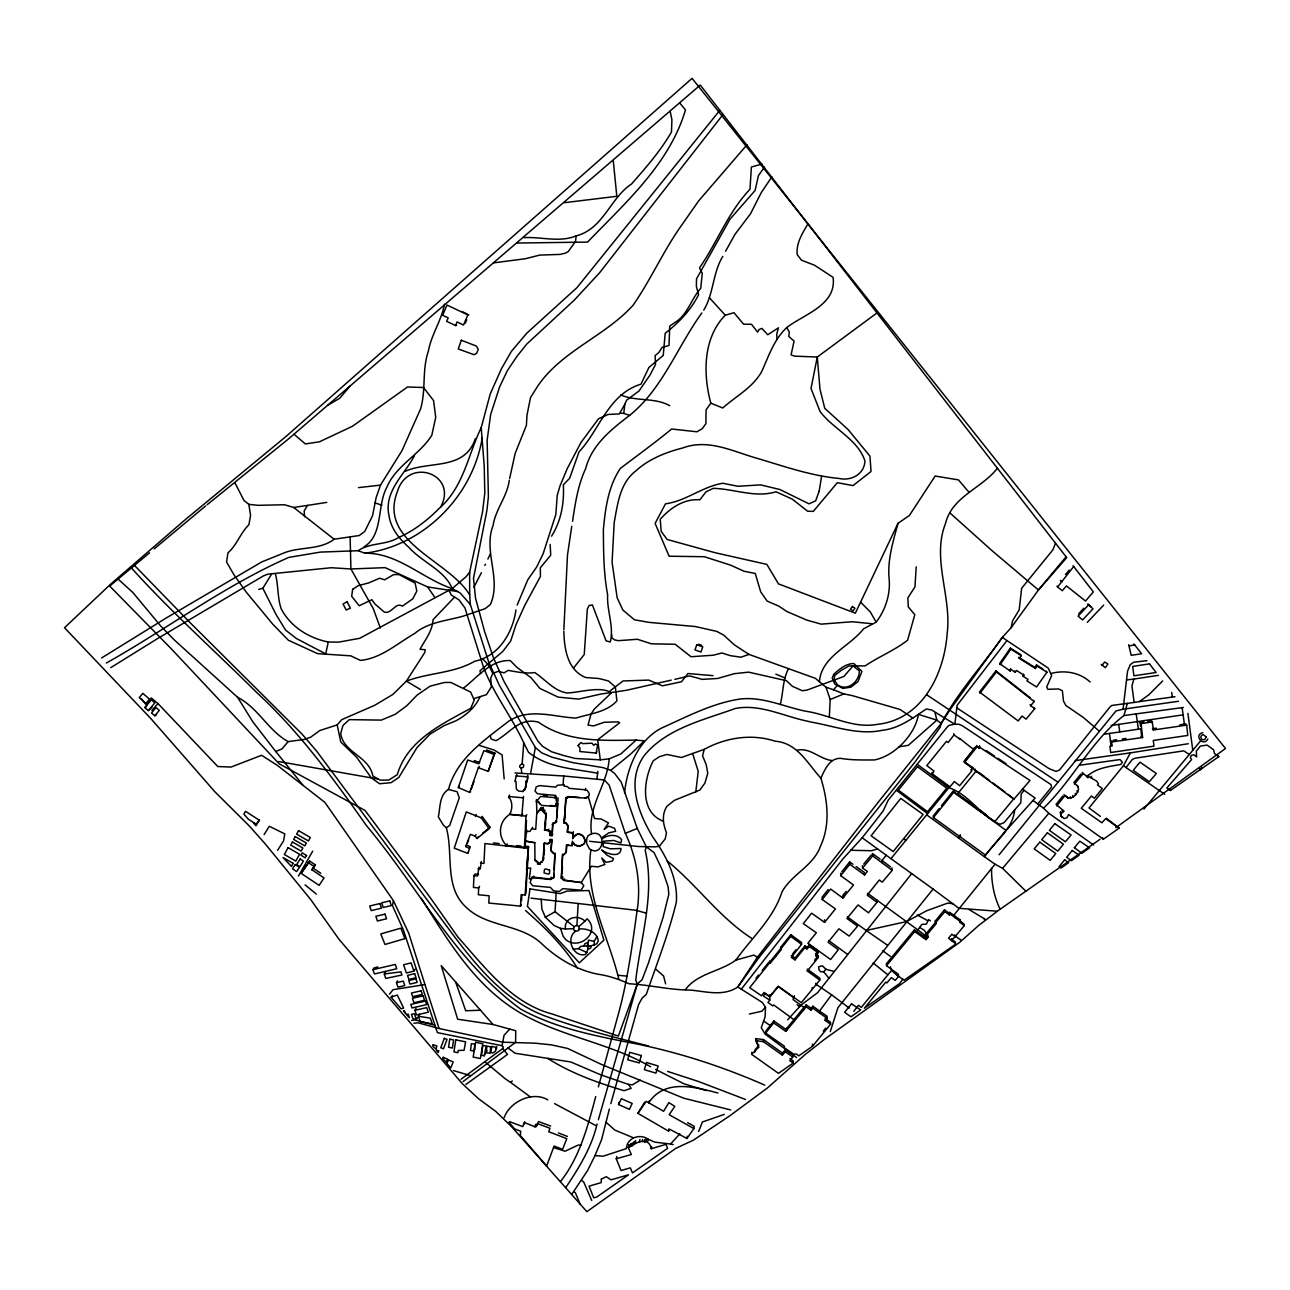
<?xml version="1.0" encoding="UTF-8"?>
<svg xmlns="http://www.w3.org/2000/svg" width="1290" height="1290" viewBox="0 0 1290 1290"><rect width="100%" height="100%" fill="white"/><g stroke="black" fill="none" stroke-linecap="round" stroke-linejoin="round"><path stroke-width="1.5" d="M149.592 552.797L109.682 586.063L171.119 648.644L279.204 763.841L365.054 810.459L430.312 897.711L458.047 937.233C484.992 967.387 511.163 1003.088 552.201 1014.021L618.378 1036.08L637.325 983.964L642.049 979.771L648.386 963.195L663.141 917.174L668.817 894.293L668.139 886.811L662.512 870.395L654.062 852.593L646.371 846.917L637.26 828.438L621.264 782.256L614.846 773.694L610.686 770.388L603.301 767.663L572.873 762.648L551.975 757.198L541.655 752.844L535.366 747.474L499.359 685.296L488.588 661.689L470.318 604.446L469.673 594.884L469.641 572.228L482.525 511.953L484.798 493.167L484.234 466.206L481.218 427.619L490.232 393.934L501.246 369.15L511.34 351.428L526.707 333.272L576.952 287.654L719.885 110.247M773.839 1020.954L773.71 1022.938L785.836 1031.403L785.933 1029.404L773.839 1020.954L765.792 1031.097L765.647 1033.096L784.223 1046.077L784.659 1048.028L793.737 1054.156L796.317 1054.011L798.8 1055.833L812.426 1046.303L830.567 1024.26L825.213 1020.455L827.083 1018.245L819.843 1013.231L819.86 1011.263L812.877 1006.184L810.991 1008.28L810.959 1010.231L806.185 1006.797L806.218 1004.862L810.991 1008.28M819.811 980.094L819.811 978.223L807.346 969.161L807.314 971.015L819.811 980.094L801.284 1002.669L778.225 986.189L769.824 996.525L764.131 992.462L761.455 995.751L749.684 987.688L769.453 963.082L769.582 961.26L769.453 963.082M807.314 971.015L818.166 957.632L818.183 955.809L815.603 953.971L818.07 950.94L809.088 944.506L806.943 948.908L805.024 947.537L805.057 945.747L806.976 947.102M818.166 957.632L815.586 955.777L818.053 952.762L818.07 950.94M815.731 985.076L815.748 983.19M812.426 1046.303L812.458 1044.255M810.959 1010.231L812.861 1008.135L812.877 1006.184M579.468 928.994C587.208 928.058 597.431 932.331 598.254 940.974L596.802 943.812L591.384 945.78L590.643 948.102L587.934 949.392L585.596 954.439C573.55 957.906 565.181 938.459 575.453 931.348L578.791 930.477L579 926.559C576.501 923.769 571.809 927.123 574.163 930.3L575.421 931.332M812.2 989.446L812.232 987.543M818.053 952.762L809.41 946.554L809.088 944.506M576.888 925.575L578.178 903.5L530.98 898.146M573.389 831.679L572.583 838.694L575.566 834.727L577.92 833.92C582.225 833.727 585.692 837.79 584.757 841.999M785.836 1031.403L803.88 1009.651L803.912 1007.7L806.218 1004.862M550.507 830.905L550.201 835.501L551.991 835.726L553.007 822.939M805.024 947.537L794.962 959.873L791.27 957.374L801.558 944.377L801.622 942.587L790.802 934.621L780.74 947.279L781.385 949.456L770.033 963.453M509.486 795.091L508.599 797.768L509.615 797.978C512.646 802.815 512.436 809.33 509.744 814.28L521.853 815.522L523.53 796.381M596.19 753.07L597.56 745.314L595.561 743.927L593.755 745.314L592.013 743.201L583.015 743.621L580.79 742.605L578.146 745.733L580.016 747.99L579.839 751.538L596.19 753.07L596.802 751.78M563.859 629.697L567.487 555.006L571.76 526.239M572.309 845.498L572.405 842.789M751.812 1052.269L751.635 1054.317L778.483 1073.361L793.237 1063.041L789.851 1060.686L792.737 1057.042L792.818 1054.962L785.384 1049.721L782.45 1053.011L782.337 1055.091L763.341 1041.627L755.859 1040.643L756.037 1038.611L763.487 1039.595L782.45 1053.011M793.237 1063.041L793.318 1060.961L789.932 1058.606M785.933 1029.404L803.928 1007.442L793.06 999.589L794.382 995.767M793.705 1021.809L793.769 1019.826M563.794 631.278L563.875 631.923C564.359 649.176 567.487 670.123 585.692 677.524L598.77 678.508L608.428 680.926L615.362 686.99L616.894 700.857C606.719 712.225 589.901 713.725 575.969 718.078C553.894 717.014 529.529 707.565 508.857 721.11C485.024 739.734 456.692 758.407 448.485 789.432C439.245 794.962 440.325 807.492 438.342 816.86L443.373 825.165L446.324 827.841C453.661 854.174 443.792 886.488 465.9 907.047C486.717 927.413 519.193 923.527 540.784 942.845C556.812 958.244 576.082 969.822 598.044 974.24C609.17 975.74 619.2 979.497 629.181 983.786C649.789 984.851 669.994 990.107 690.763 990.075C706.452 991.688 723.593 996.573 737.816 986.979L762.342 1002.475L765.502 1007.264L765.115 1016.859L761.245 1027.711L765.212 1034.193L796.639 1057.574M794.962 959.873L795.043 958.051L805.057 945.747M555.055 853.109L554.281 869.654M624.586 792.769C626.972 767.905 638.308 739.928 661.657 728.028C687.119 716.595 712.628 703.034 740.573 698.97C762.938 696.584 783.885 706.662 805.331 711.161C829.551 714.547 852.126 728.931 877.248 724.367C922.286 719.675 944.457 673.719 947.199 633.051C951.762 596.641 931.606 558.893 945.441 523.659C952.101 496.295 981.722 488.555 997.476 468.125M782.337 1055.091L785.304 1051.769L785.384 1049.721M780.627 949.069L790.722 936.395L790.802 934.621M786.948 1029.968L787.045 1027.969M916.206 566.826L914.965 586.869L907.87 597.867L908.305 606.945L914.82 614.685L907.58 640.227C894.051 650.724 879.103 656.449 865.139 665.898L849.046 665.898L841.483 670.236L834.678 675.492L834.13 679.653L837.387 684.684C847.159 692.101 859.527 681.652 859.35 670.913L852.996 665.898L843.886 676.46L807.056 690.086L802.364 690.763L792.415 686.312L786.481 680.717L748.571 672.138L734.284 673.686L717.498 678.492L702.212 679.362L689.666 675.912L674.831 679.346M478.558 874.41L474.913 874.056L473.994 875.652L473.43 887.439L478.687 887.939L479.59 886.327M478.913 867.186L477.655 875.991L473.994 875.652M481.396 861.543L480.219 868.96L477.993 868.75M525.981 816.119L524.45 847.272L506.26 845.385C497.618 835.92 498.601 821.617 509.647 814.442L525.981 816.119L526.772 814.667M525.901 832.147L526.481 820.505M478.687 887.939L478.348 894.76L489.152 895.792L488.781 903.048L520.515 906.128L521.16 894.583L525.127 894.97L525.917 893.325L528.545 846.514L525.062 846.272L525.659 841.209L534.979 842.563M877.039 312.906L817.279 357.024L811.007 388.451L820.021 411.429C833.066 428.99 857.963 439.277 864.945 460.965C864.365 474.285 851.223 481.17 839.064 478.461C811.604 475.881 785.336 466.754 759.052 458.885C734.349 452.177 708.774 438.181 682.862 447.936C665.769 452.274 648.741 459.03 635.599 471.092L635.244 471.382C619.732 483.734 617.668 504.148 614.234 522.24L612.073 562.166L617.136 597.738L622.893 610.089L634.454 619.797L648.951 622.361L695.407 626.553L716.821 631.407L723.593 635.035L734.397 644.887L749.006 654.417L815.361 678.33L825.971 687.199L830.196 699.535L829.325 716.676M525.127 894.97L528.4 846.756L524.837 846.45M526.53 869.976L528.4 846.756M554.087 873.507L553.894 877.345L550.507 879.006L533.367 877.2L530.706 879.587L529.368 878.651L530.722 868.073L527.384 868.251M532.157 876.861L530.125 882.473L532.641 885.746L550.395 887.407L553.604 890.842L559.296 891.503L562.779 888.633L581.048 890.181L583.822 885.746L581.29 882.586L563.891 880.473L561.279 878.168L562.521 854.593L563.859 854.819L566.165 852.384L566.536 845.289L572.196 845.74L572.325 841.225L574.711 844.902L577.13 846.063L579.355 846.369L583.725 844.176C586.821 839.903 582.903 833.808 577.791 834.243L573.873 836.581M562.166 872.653L562.488 866.767M589.578 841.274L638.308 846.514L655.255 846.853L659.351 846.272L660.383 844.982L665.253 838.823L666.479 832.647C662.931 824.052 661.577 814.296 667.011 806.185L674.46 800.316L699.841 790.077L704.921 783.078L707.775 773.307L706.243 764.776L702.582 755.827L704.195 749.393C725.593 737.574 751.619 733.462 775.177 741.202C797.526 742.959 807.556 763.648 820.875 778.176C827.712 800.235 830.55 824.939 820.359 846.482C813.49 865.961 791.496 874.362 781.95 892.019C773.21 918.996 751.748 937.637 735.881 960.099C720.062 971.757 697.406 973.321 685.442 989.591M521.531 900.63L521.853 894.857M556.248 891.809L555.039 911.74L545.331 917.222L541.881 909.047L541.187 899.227M544.09 854.609L544.428 849.175M556.909 817.828L557.844 802.735M572.712 833.163L567.261 832.292L567.874 825.987L565.746 823.149L564.004 823.004L566.246 797.188L566.02 800.945M565.052 815.925L564.004 823.004M526.788 830.099L525.385 840.999L534.802 842.934L534.963 859.737L537.865 862.026L537.785 863.542L540.365 863.72L540.365 862.365L542.268 861.365M525.256 788.351L526.497 780.45L526.062 786.965L522.998 791.512L518.532 791.028L516.339 789.077L516 781.45L514.823 781.369L516.822 774.581M765.647 1033.096L770.275 1027.259L770.404 1025.276M775.709 956.454L775.822 954.648L781.498 947.65L780.74 947.279M110.747 667.656L157.848 638.405L263.499 575.856L267.756 574.179L331.159 567.729L350.912 568.971L385.097 567.648L427.619 586.934L448.92 590.223L451.226 594.98L458.982 599.866L464.964 607.945L483.169 666.172C493.119 693.585 511.743 716.466 523.74 742.83L522.176 763.615L523.821 765.099L523.305 767.308L521.257 768.001L519.676 767.082L519.757 765.663L522.176 763.615M549.782 832.389L548.057 830.615L544.541 830.115L546.363 813.055M545.412 826.68L545.686 822.794M793.785 1019.584L773.694 1004.942L772.887 1005.974L767.953 1002.443L769.759 1000.153L763.374 996.025L765.244 993.655L769.791 996.912L769.953 994.622M769.759 1000.153L769.904 998.234M563.101 784.449L563.746 776.016L515.033 772.968M763.341 1041.627L763.487 1039.595M628.246 1147.503L631.374 1154.534L616.281 1158.775L621.022 1170.546L630.294 1167.869L632.487 1172.9L667.591 1148.358L666.011 1144.327L651.224 1148.745C649.499 1138.538 639.727 1140.038 631.939 1145.859L628.246 1147.503L629.117 1144.698L628.617 1146.955M751.635 1054.317L758.665 1047.287L756.037 1038.611M754.731 1052.108L754.908 1050.06L758.843 1045.239M551.072 850.255L552.007 839.516L550.217 839.403L549.669 842.322L548.137 843.499L544.364 842.983L543.364 859.269L542.026 861.881L540.123 862.881L540.123 864.236L537.559 864.026L537.64 862.494L534.753 860.156M535.366 747.474L530.625 773.323M596.867 936.588L594.222 941.297L594.271 945.296M670.171 111.279L671.897 119.664L671.493 131.935C660.577 150.898 645.903 167.668 631.552 183.97C610.089 198.063 603.349 229.04 576.146 235.86L575.55 241.294L568.293 251.566L565.504 253.114L560.102 254.404L539.688 255.097L525.546 258.693L493.425 262.902M1146.971 660.69L1133.636 662.221L1130.314 664.608L1127.573 671.09L1123.058 709.21L1115.931 710.984L999.089 854.786M701.857 312.97C677.411 346.591 662.512 388.983 629.568 415.412L623.763 413.381L624.812 404.334L626.634 400.11L638.985 391.015L649.966 375.1L655.53 364.457L655.094 355.54L658.868 352.509L661.996 347.445L668.994 345.51L669.752 326.031L677.782 320.581C688.554 311.938 691.763 298.216 700.76 288.331L702.276 273.286L699.503 267.901C717.353 242.02 728.124 212.286 749.99 189.227L751.393 167.007L762.051 164.04M573.631 667.962L584.257 654.465L587.321 609.17L589.095 605.51L592.416 604.929L606.058 640.84L610.315 641.969C614.153 626.231 606.671 610.686 607.638 594.642C603.494 573.05 603.575 551.636 603.349 530.045C605.3 508.663 608.154 486.701 620.297 468.464C637.712 455.225 654.885 442.793 671.655 429.006L696.906 431.795L702.26 428.683L705.92 423.636L706.082 409.865L710.822 403.19C702.986 374.084 702.873 338.061 725.254 315.195L733.994 312.712L743.637 324.225L751.473 324.258L757.585 332.094L759.133 329.531L761.81 328.369L767.76 334.755L778.434 327.805L776.693 334.336L777.08 339.109M484.234 1055.768L486.201 1046.029L482.75 1045.464L481.589 1055.333L484.234 1055.768L485.121 1053.72M695.794 791.979L698.229 771.307L692.617 753.489L704.195 749.393M1099.306 731.14L1083.294 717.434L1065.879 705.517L1063.476 701.067L1062.396 690.763L1058.622 688.957L1047.754 689.295L1046.754 686.877L1051.64 675.573L1048.206 668.075L1006.942 640.566L957.115 705.275L954.858 724.254L949.392 725.206L947.36 726.883L917.174 764.244L888.181 800.203L883.182 810.894L874.652 821.956L862.204 837.758L842.805 859.027L741.331 989.172M486.153 1052.64L486.959 1046.158L490.748 1046.803L489.942 1053.285L486.153 1052.64L487.04 1050.592M563.746 776.016L596.883 779.208L597.867 771.42M473.994 1051.044L474.865 1044.239L471.382 1043.626L470.511 1050.431L473.994 1051.044L474.897 1048.996M556.474 802.864L556.054 805.96L550.201 805.541M646.371 846.917L645.193 850.352C655.255 893.873 640.791 937.282 635.744 980.255L637.325 983.964L598.366 1119.72M821.601 476.3L819.182 491.087M496.408 1049.238L496.795 1046.561M1060.799 815.651L1060.461 812.007L1060.799 815.651L1064.169 818.586L1066.878 817.779L1068.652 814.538L1103.353 839.21L1119.156 828.164L1106.336 818.215M644.629 1102.16L637.905 1113.318L668.543 1131.137L669.913 1129.347L686.941 1138.506L693.875 1128.573L694.213 1126.331L687.635 1122.639M686.941 1138.506L687.296 1136.232M610.686 770.388L631.1 753.715L644.307 740.895L636.131 740.073L620.796 754.005L609.186 758.859C607.461 784.755 587.273 806.524 591.562 833.775L588.095 835.662L586.902 838.129L586.482 843.273L589.433 848.868C603.881 858.543 607.509 829.228 591.562 833.775M819.408 681.765C821.311 656.594 849.594 646.693 863.623 628.794L876.152 622.167C885.795 609.493 890.842 593.352 889.004 577.452C887.568 558.941 893.293 540.978 898.001 523.321L909.402 515.468L935.153 476.042L958.438 479.896L969.161 492.441M509.663 478.348L515.178 453.354L526.401 425.345L526.997 415.106L530.513 397.53L538.204 385.355C562.505 350.461 605.445 335.964 633.164 305.133C649.789 281.123 661.899 254.275 678.266 230.039L698.616 200.95L746.975 144.803M668.543 1131.137L668.946 1128.895M572.534 521.305C575.259 503.31 577.888 485.282 585.676 468.593C591.691 445.034 611.089 429.522 629.568 415.412M1007.006 829.535L1035.128 798.042L1024.115 790.319L1021.229 793.882L1020.793 802.799L1014.633 809.959C1012.973 828.986 995.332 841.064 985.189 855.673L984.383 856.641L983.27 855.947L926.655 814.845L890.955 858.672L862.204 837.758M509.308 480.186C507.244 496.505 495.521 509.356 493.086 525.481C483.024 551.427 501.729 578.742 490.426 604.462L485.185 608.654L463.771 615.959C447.195 620.796 428.425 621.893 414.638 633.503C397.385 643.371 380.873 658.561 360.378 660.383L350.751 655.836L317.517 653.627L288.363 640.227L272.738 624.15L246.003 591.82L233.7 574.356L226.572 562.053L227.943 552.878C236.973 544.944 240.359 533.028 248.922 524.724L250.566 515.371L248.841 504.374L243.971 500.423L234.877 482.702M531.383 878.458L533.125 877.7L550.298 879.474L553.684 877.813L554.829 853.609L553.587 853.754L550.83 850.739L551.781 840L549.975 839.887L549.443 842.805L547.911 843.982L544.138 843.434L543.122 859.785L543.864 858.237M651.224 1148.745L651.66 1146.487M444.502 304.263C441.438 320.581 431.295 334.739 428.361 351.17C421.846 370.085 426.151 390.257 420.556 408.978L401.996 450.662L380.486 485.121L376.083 497.795L372.568 515.71L364.731 531.48L359.2 535.527L334.11 539.22C320.307 549.895 301.247 546.718 285.461 552.362L261.789 561.908L165.394 618.49L101.604 657.965M560.489 928.349L565.423 928.994C563.794 917.464 577.936 914.078 584.918 921.157L587.095 918.802C601.237 932.009 579.371 950.924 565.923 939.749L563.214 936.443L560.489 928.349L554.216 925.559L545.331 917.222M141.207 698.551L146.56 705.162L151.269 697.938L157.993 703.582L217.784 766.534L231.103 767.05L261.596 755.279L277.479 765.47L324.87 802.364L393.418 900.662L392.434 905.596L403.415 930.074L437.391 1032.629L502.036 1045.706L503.31 1046.932L502.616 1048.609L461.03 1079.23M647.741 1141.457L648.193 1139.215C639.808 1133.265 627.037 1137.828 626.295 1148.632L603.188 1156.179L594.996 1155.614L587.498 1170.675L571.712 1194.411M1006.942 640.566L1002.346 637.357L950.133 709.565L941.216 723.497L940.039 727.544L914.691 762.406L758.649 958.002L737.816 986.979L757.424 957.196L878.2 802.235L941.426 723.142C957.906 692.117 982.109 666.043 1002.346 637.357L1011.167 627.666L1012.537 620.877L1019.181 609.847L1021.648 588.256L1052.866 549.879L1055.51 543.219M645.177 1141.779L645.645 1139.538L644.887 1140.183M645.838 1141.424L646.29 1139.183M644.419 1142.44L645.097 1139.925M642.21 1141.698L642.662 1139.457M693.875 1128.573L669.171 1114.705L674.799 1106.369L668.865 1102.595L663.64 1111.287L648.87 1102.853L649.338 1100.676M639.469 1141.666L639.937 1139.425M469.641 572.228L466.029 576.759L452.209 588.595L359.668 638.308L338.786 642.114L328.257 642.033L325.709 653.885L296.474 638.55L285.59 630.117L276.076 614.556L262.854 588.272L271.545 574.163M635.244 1143.021L635.728 1140.779L632.423 1143.601L631.939 1145.859M633.213 1144.456L633.696 1142.214M630.778 1145.875L631.262 1143.633L632.423 1143.601M631.278 1145.988L631.761 1143.73M482.202 437.971C472.753 496.102 423.588 545.863 364.812 553.233L358.233 550.701L320.323 552.104L288.799 557.409C224.492 585.596 167.523 628.698 106.328 663.044M630.294 1145.955L631.262 1143.633M780.289 704.485C783.401 692.504 782.53 680.007 788.464 668.768M616.281 1158.775L616.813 1156.485M594.996 1155.614L601.591 1139.618L609.348 1109.11M590.965 849.562C583.967 894.567 608.558 936.185 618.716 978.788M618.555 1104.546L621.345 1098.645L632.197 1103.45L629.391 1109.336L618.555 1104.546L619.087 1102.37M481.218 427.619C468.044 454.806 463.594 487.201 439.358 508.228C427.474 520.192 414.026 530.787 398.481 537.575C386.129 545.283 369.956 542.445 358.233 550.701M293.991 434.23L305.359 443.954L319.469 441.793L352.525 426.232L407.495 387L423.523 387.5L433.585 400.61L435.73 417.299L431.795 435.343C419.363 455.064 395.659 465.625 386.694 487.62C376.874 505.664 383.501 535.108 364.006 546.863M610.815 1103.676L638.647 1004.41L642.146 998.089L646.274 994.461C656.723 963.985 668.736 933.621 676.347 902.129C678.105 878.458 666.156 855.867 652.853 837.081C638.308 813.006 625.811 781.305 644.21 755.585C666.479 728.318 703.614 719.997 735.365 708.468C760.02 703.695 783.53 716.256 807.105 721.094L810.813 722.029C834.243 726.044 858.285 735.494 882.312 730.301C899.372 728.431 912.917 717.885 926.349 708.984L931.59 709.952L954.858 724.254L958.857 724.238L962.517 725.867L1051.027 784.626L1051.56 787.11L1037.74 804.025L1033.145 800.526M1158.356 675.347L1133.813 679.072L1131.943 685.99L1134.136 702.453L1111.787 705.453L1110.013 706.936L1059.477 770.066L1056.058 771.388L1049.399 768.824L956.487 707.662M517.129 605.107L527.836 579.678L536.737 566.907L543.138 553.732L555.861 514.404L557.199 495.489L559.989 485.943L567.278 468.544L581 442.438L598.512 418.799L608.138 414.445L619.313 413.961L624.812 404.334M595.738 1096.548C587.74 1126.186 579.984 1156.84 560.586 1181.414M598.383 1086.889L617.394 1017.649C627.327 982.77 632.052 946.602 637.083 910.659C641.388 884.005 636.438 856.931 625.053 832.614L609.138 785.11L604.413 780.015L596.883 779.208M1037.74 804.025L1043.529 808.153C1072.893 780.047 1091.646 740.057 1123.945 715.563L1127.315 703.421M542.09 810.426L543.235 807.54L542.09 810.426L545.622 814.506M502.036 1045.706L504.084 1035.193L509.792 1029.114L515.758 1030.758L515.597 1042.32L463.078 1081.568M515.919 609.944C512.807 632.955 498.553 656.368 474.752 661.222C453.564 673.477 428.973 672.558 406.398 681.12L392.886 694.439L374.713 705.291L341.769 719.643L337.174 724.932L319.775 730.543L310.567 737.251L304.069 739.476L288.17 741.605L281.93 748.974L275.738 751.506L252.824 721.819L237.634 697.342L174.263 639.904L160.766 626.069L132.87 592.529L117.987 578.968M565.81 1187.526C578.92 1167.837 591.707 1147.407 597.044 1124.042M723.126 114.391L599.56 272.803L574.372 300.022L526.707 344.124L516.726 356.669L507.454 370.472L499.714 386.661L490.684 414.413L487.136 440.132L488.394 496.682L486.927 510.356L473.495 578.372L475.51 598.076L484.653 631.745L493.409 657.69L504.019 681.475L537.865 741.105L542.8 746.523L551.701 751.812L563.811 755.569L575.324 758.472L600.285 759.842L597.689 739.75L619.668 722.739L617.991 721.852L604.139 722.287L593.561 725.931L588.014 725.109L591.03 713.999L594.448 708.952L611.363 692.94C601.124 685.571 579.742 692.633 566.987 692.972C554.039 690.94 545.315 679.475 534.721 672.558C525.465 673.832 517.064 671.929 508.179 670.381L504.148 672.816L498.182 671.364L492.812 673.348L490.716 678.153L491.345 686.925L486.459 694.665L473.591 698.696L470.673 692.085L450.791 682.442L444.373 682.475L430.102 686.167L417.009 695.165L406.818 705.727L395.175 714.337L381.276 720.11L349.235 719.626L342.947 725.512L340.689 733.542C343.608 753.102 369.214 756.085 372.858 776.032L380.131 780.128L388.725 780.063L397.288 774.693C407.366 740.105 441.922 724.206 470.802 708.242L474.22 700.099L473.591 698.696M504.197 1117.64C509.518 1101.934 532.56 1090.63 547.815 1099.87M573.212 949.15L578.565 948.666L580.516 946.505L583.935 945.828L589.03 946.538L587.966 944.925L588.514 940.168L594.222 941.297M1063.96 794.543L1068.136 798.381L1073.393 797.043L1077.634 792.205L1078.585 789.27L1077.408 785.336M830.26 1031.629L837.936 1007.683L933.073 889.052L958.905 908.289L996.719 911.175M536.205 1126.573L536.946 1124.38L535.576 1124.557L534.834 1126.751L524.627 1122.623L522.724 1126.589L509.389 1121.639L509.05 1122.445L514.581 1128.879L520.692 1131.249L520.289 1135.49L546.621 1166.047L554.103 1146.068L562.617 1149.309L566.762 1138.635L548.734 1131.733L549.959 1128.266L537.72 1123.687L536.205 1126.573L534.834 1126.751M537.72 1123.687L538.462 1121.494L550.669 1126.073M469.383 848.32L465.738 846.562L470.318 834.372L475.123 836.081L477.074 838.484L489.103 828.664L481.186 817.844L466.303 811.91L454.257 848.159L467.69 853.335L470.334 846.788L467.899 845.627M535.447 1126.525L536.188 1124.332M470.608 791.028L469.673 792.415L458.305 787.561L467.673 759.971L478.767 763.809L483.927 750.603L494.022 754.408L494.909 753.118L486.524 749.958M469.673 792.415L478.364 767.695L488.217 771.372L494.022 754.408M494.909 753.118L488.217 771.372M471.285 789.125L473.946 781.547M930.413 920.883L928.623 919.577L926.397 924.092L921.818 924.414L917.899 929.945L926.172 936.153M819.15 491.232L815.651 500.859L809.024 503.826L779.918 489.523L760.632 484.879L737.896 486.282L722.755 483.25C702.26 486.636 686.07 501.084 665.527 503.793L655.11 523.353L669.123 556.232L704.324 556.716L730.64 565.165L744.04 571.244L755.279 573.47L760.681 591.836L767.099 601.027L779.112 606.3L786.739 611.46L806.879 620.119L821.214 624.15L852.142 621.748L872.459 623.779M467.335 843.305L468.641 839.838M698.648 1131.507L702.389 1121.994L724.287 1114.399M467.835 314.873L446.969 305.053L442.696 315.276L448.178 317.856L446.695 321.371L455.547 325.548L457.063 321.952L463.545 325.016L467.835 314.873L468.834 314.776M465.271 323.193L466.69 319.823M563.891 880.473L564.585 878.877M703.743 310.116C713.822 293.588 712.596 272.98 722.803 256.404M485.411 564.165L484.798 565.488M562.166 878.28L562.859 876.684L561.279 878.168M550.298 879.474L551.153 877.216M820.875 778.176C824.794 769.759 829.341 758.343 840.306 758.31C851.529 760.278 862.945 759.939 874.298 759.955C894.599 756.134 915.287 734.462 918.448 714.386L936.879 720.143L941.216 723.497M552.281 824.407L556.393 822.165L557.619 803.202L556.232 803.331L555.813 806.427L541.703 805.428L538.124 801.832L536.269 801.542L536.447 799.671L537.946 799.671L540.655 796.43L554.684 797.607L556.409 799.526L556.184 801.074L557.941 801.235L558.038 798.155L556.796 798.075L555.619 795.398L537.511 793.769L535.028 791.076L536.269 786.755L539.833 785.626L555.748 787.094L557.554 785.239L564.214 784.739L564.02 786.029L567.439 786.658L569.164 788.319L585.128 789.786L585.773 788.416M583.935 945.828L584.902 943.764L587.805 942.426M551.572 536.156C561.344 520.628 564.294 502.81 563.343 484.814L569.632 478.284L579.016 451.919C600.011 429.248 608.348 394.159 641.033 384.13L648.902 367.473L663.237 355.411L665.205 333.239C678.798 322.758 690.779 310.213 698.567 294.749L696.374 286.348L696.503 278.93L729.898 219.3L755.085 190.517L758.456 175.585L764.454 167.136M898.001 523.321L855.351 613.202L778.467 583.87L766.873 564.391L715.095 552.717L667.14 539.478L661.157 531.319L660.238 519.338C669.978 507.986 684.426 498.424 699.873 499.827L705.952 491.861L713.322 488.346C734.236 488.894 755.295 498.15 776.08 491.78L792.35 499.198L807.605 511.211L813.297 511.388L837.339 482.702L853.029 485.604L871.024 471.495L869.96 456.144L848.014 429.457L824.745 408.317L819.972 389.112L817.279 357.024L794.527 356.137L791.076 354.879L794.092 341.06L788.787 336.464L789.303 331.965L786.674 327.612C803.976 314.18 836.823 305.021 833.082 277.35L814.571 265.256L801.525 260.209L797.188 254.646C795.978 243.262 802.461 233.184 807.991 223.767M481.396 572.696L473.946 587.16M542.026 861.881L542.768 860.333M533.125 877.7L533.899 876.104M520.515 906.128L521.321 904.467M523.498 1124.396L524.772 1121.752M487.878 559.054L490.329 553.942M551.991 835.726L552.717 834.227L550.927 834.001L550.201 835.501M555.313 822.101L556.022 820.634M565.568 798.591L567.213 797.381M548.057 830.615L548.798 829.131M544.541 830.115L545.283 828.631M440.6 507.083C458.595 474.494 408.478 456.047 397.433 491.393C377.631 542.284 448.694 560.07 469.673 594.884M554.684 797.607L555.409 796.22M578.146 745.733L578.807 744.459M544.332 812.281L545.073 810.846L542.832 808.991M480.493 863.091L483.96 863.429L484.927 843.563L524.046 847.965L525.24 845.74M542.864 810.523L543.606 809.088M525.997 831.582L529.996 831.324L532.657 827.342M1207.827 739.009C1203.296 747.426 1193.218 734.736 1202.909 732.672M537.865 811.716L541.187 808.669M540.429 810.088L541.107 807.459M1188.3 743.733L1130.379 752.876L1123.445 765.712L1089.018 807.959L1100.418 816.376M418.46 1016.246L430.296 1018.149L432.36 1023.905L420.153 1021.696L418.46 1016.246L419.524 1014.295M416.364 1019.519L414.477 1013.795L411.478 1014.263L412.784 1018.487L416.364 1019.519L417.428 1017.568M312.696 851.158L298.442 876.055M414.977 1010.296L426.748 1007.603L428.264 1012.247L416.493 1014.94L414.977 1010.296L416.041 1008.361M505.97 845.934L507.115 843.87M521.757 815.683L522.66 814.087M326.757 502.391L307.375 505.422L304.15 511.179L304.601 516.758M480.057 696.648C475.349 707.452 466.206 715.144 456.096 720.723L444.324 725.544L430.183 734.026L417.041 747.539L398.82 777.435L391.08 782.659L379.566 783.756L371.23 777.789L356.766 757.407L340.77 741.992L337.174 724.932M725.593 251.26L734.945 234.393L750.457 213.866L761.374 192.452L771.904 176.762M414.509 455.499C404.544 474.913 383.823 490.942 388.967 515.516C390.806 528.577 399.497 539.107 409.091 547.557C422.007 562.069 444.84 570.374 452.209 588.595L460.175 593.013L470.318 604.446M522.998 791.512L523.804 790.125M524.466 790.222L525.256 788.851M413.913 971.128L411.123 962.904L403.577 964.775L406.382 972.999L413.913 971.128L414.993 969.29M525.691 781.821L527.094 782.143L527.658 775.467L527.82 779.015M391.112 997.122L397.288 995.042L403.625 1008.087L401.045 1008.796L391.209 997.396L392.337 995.493M475.381 438.616C464.594 470.915 429.425 460.466 405.399 471.253M396.465 982.69L403.319 981.093L404.786 985.592L397.949 987.189L396.465 982.69L397.594 980.819M489.103 828.664L490.007 827.18L482.105 816.393L481.186 817.844M467.69 853.335L468.641 851.803M477.074 838.484L477.993 836.984M256.404 824.342L259.064 820.037L245.519 811.329L243.842 814.038L248.131 819.021L256.404 824.342L259.677 820.037M475.123 836.081L476.058 834.582M264.111 834.598L269.304 826.277L284.8 833.92L283.623 840.79L277.592 850.304M465.738 846.562L466.69 845.047M384.307 973.966L400.964 971.87L401.916 975.014L385.662 978.433L384.307 973.966L385.452 972.128M349.88 386.258L339.802 398.223L328.128 405.044M475.284 816.038L476.204 814.603M372.987 969.645L395.337 964.436L396.74 968.758L374.406 973.966L372.987 969.645L374.164 967.823L377.889 966.952M959.357 738.283L973.789 749.619L964.291 761.632L972.725 767.711L970.918 770.049L971.902 770.775L959.647 785.691L954.31 781.547L950.004 786.819L932.267 773.839L934.024 771.146L926.833 765.534L946.473 741.347L948.15 742.508L954.019 734.929L953.665 733.655M301.167 873.378L309.632 861.043L315.405 864.897L311.858 869.783L324.048 877.91L319.13 885.359L301.167 873.378L309.632 861.043M311.858 869.783L315.405 864.897M648.16 1139.231L654.74 1142.118L670.526 1144.053L679.862 1133.862M637.905 1113.318L646.242 1101.338L648.87 1102.853M1035.402 668.494L1034.806 667.414L1036.499 664.979L1037.112 666.059L1035.402 668.494L1019.342 658.4L1021.261 655.675L1020.696 654.611L1010.36 648.112L999.605 663.592L1010.231 671.026L1010.683 668.543M1000.105 664.656L1010.876 649.144L1010.36 648.112M1046.271 671.139L1046.899 672.235L1036.547 686.973L1026.937 680.926L1028.001 679.395L1023.325 676.444L1023.567 674.17M1011.215 669.639L1015.311 672.203L1016.504 670.478L1024.131 675.283M925.107 935.395L926.43 933.541L924.333 930.332L919.706 927.413M478.364 767.695L479.3 766.373M815.748 984.077L831.615 994.816L819.86 1010.586M458.305 787.561L459.288 786.191M1011.167 627.666L1038.45 589.981L1066.104 556.828M954.423 914.449L995.042 864.236L1002.588 868.331L1025.824 891.148M1102.031 665.511L1104.675 661.963L1107.933 664.092L1105.304 667.672L1101.257 664.431M898.566 976.385L895.195 980.384L891.342 977.594L886.859 982.948L885.73 982.158L864.348 1008.232L899.598 983.577L902.742 979.32L896.824 974.934L897.663 973.805L886.52 965.662L886.343 963.807L914.433 929.8L925.736 937.83L926.01 939.62L928.155 936.911L927.865 935.121M933.073 889.052L911.691 873.604L817.489 992.8L801.316 1004.846L787.626 1019.761M853.754 1011.376L858.495 1005.265L861.285 1007.426L891.503 970.402L897.888 976.03M1030.388 697.906L995.945 670.881L979.513 692.037L1018.181 720.933L1022.051 715.998L1026.066 719.143L1034.725 708.694L1034.145 707.5M979.949 693.198L996.444 671.977L995.945 670.881M1123.445 765.712L1126.009 767.534L1132.362 759.391L1135.039 758.23L1183.785 750.845L1189.299 754.489L1200.555 740.96M979.304 748.377L979.578 746.168L979.304 748.377L976.578 745.491M881.667 860.994L886.246 855.173M389.451 994.219L392.999 989.704L424.974 984.56L439.1 1028.517L503.035 1042.223L535.092 1043.175L551.459 1044.884L567.6 1048.431L601.624 1064.508L683.684 1098.193L730.704 1109.948M972.467 750.683L964.162 761.197L964.565 762.535L1013.94 799.187L1029.968 780.466L980.029 747.474M964.565 762.535L977.014 746.797M770.275 1027.259L773.71 1022.938M792.495 954.116L795.914 949.795M973.644 749.184L975.595 746.733M841.789 871.846L849.675 861.913L852.948 864.252M876.781 899.791L877.006 902.307L868.46 912.804L858.076 904.935L846.95 918.496L857.527 926.156L849.159 936.088L838.919 928.816L828.067 942.248L838.274 949.682L830.647 959.486L807.863 943.248L816.36 932.751L803.315 923.624L811.62 913.191L824.552 922.366L835.436 908.918L822.23 899.517L830.631 889.052L842.886 898.05L853.496 884.972L840.741 875.684L849.788 864.284L849.675 861.913M756.037 978.143L758.504 975.063M762.197 970.467L768.356 962.792M849.788 864.284L864.558 874.894L867.348 871.427L862.575 868.057L862.413 865.671M939.088 808.669L933.154 816.07L933.46 817.554L985.479 855.077L1005.974 830.341L953.697 792.318L953.342 790.899L941.474 805.718M933.46 817.554L953.697 792.318M1062.831 795.962L1056.042 804.428L1064.073 811.184L1061.122 813.474M1056.704 805.879L1064.637 795.978M828.196 889.568L822.214 897.001L822.23 899.517M903.613 838.758L923.14 814.458L900.775 798.413L871.105 835.759L893.164 851.561L903.613 838.758L905.822 840.403M770.162 961.631L775.822 954.648M842.886 898.05L842.805 895.55L846.192 891.374M1014.633 809.959L1004.104 822.617L999.96 824.31C980.336 815.699 969.193 794.301 948.827 787.722L926.655 814.845M814.571 960.26L818.183 955.809M806.943 948.908L809.41 946.554M769.791 996.912L778.193 986.56L794.301 998.057M1034.725 708.694L1030.71 705.727L1034.112 701.534L1033.516 700.357M803.88 1009.651L806.185 1006.797M1082.213 772.452L1087.954 777.596L1088.002 775.242M154.832 715.773L159.299 710.322L155.993 707.533L151.527 712.983L154.832 715.773L156.622 714.612M823.31 1031.065L825.713 1028.13M928.155 936.911L926.301 935.605L936.298 923.511L935.234 921.076L944.441 909.901L949.037 913.143L949.392 914.884L949.714 912.352L949.037 913.143M935.556 922.818L944.78 911.627L944.441 909.901M1081.02 773.903L1073.861 782.595L1078.118 786.739M1074.57 783.998L1082.939 773.839M1189.299 754.489L1143.924 809.088M886.52 965.662L914.691 931.557L914.433 929.8M949.714 912.352L960.179 919.883L959.567 920.625L963.888 923.866L964.275 925.623L955.084 936.653L951.81 934.266L948.553 938.265L955.922 943.974L904.177 980.158L902.726 979.126M863.671 864.155L871.202 855.06M862.575 868.057L872.669 855.899L872.459 853.545L880.054 859.059M1218.76 756.666L1214.454 753.521L1213.616 749.78L1207.166 745.104L1200.41 746.055L1196.314 751.167L1196.636 756.875L1193.879 754.779L1191.38 755.343L1190.315 757.81L1191.605 759.504L1166.837 788.013L1170.465 790.464L1218.76 756.666L1217.631 755.327M1043.529 808.153L1048.786 813.281L1002.588 868.331M964.275 925.623L959.937 922.366L960.179 919.883M584.918 921.157L579 926.559M891.922 867.912L892.212 870.331L882.263 882.167L879.345 879.99L867.219 895.131L877.006 902.307M145.915 703.421L149.511 699.196L142.868 693.359L139.272 697.584L145.915 703.421L147.737 702.276M144.819 707.565L151.381 699.841L154.848 702.889L148.285 710.596L144.819 707.565L146.641 706.404M152.285 706.872L148.285 710.596M1065.459 574.518L1069.216 570.132M1073.683 566.536L1093.372 591.917L1085.503 601.027L1066.411 585.918L1062.315 590.707L1057.607 586.982L1073.683 566.536L1072.974 565.73M1162.693 680.926L1148.745 694.891L1139.344 701.583L1134.12 702.453M958.518 837.597L960.357 835.501M825.971 687.199L833.501 689.747L837.307 685.442L842.821 688.425L850.916 687.167L858.027 681.507L861.93 671.413L853.883 663.528C845.934 663.512 839.5 669.155 833.84 674.122L832.195 678.04L834.791 684.071L837.307 685.442M151.833 710.468L157.993 703.582M648.951 1102.515C664.801 1078.505 695.165 1087.099 717.982 1093.017M1087.293 622.361L1103.66 605.139M825.939 969.274L822.31 965.742L818.65 966.823L819.021 969.887L820.65 971.789L823.713 971.725L825.939 969.274L834.05 971.435M925.736 937.83L926.333 937.185L926.623 938.975M765.502 1007.264L761.842 1011.215L749.393 1014.021M1078.666 613.798L1083.874 608.219M1088.534 604.962L1078.085 616.136L1082.552 619.958L1093.001 608.816L1087.793 604.043L1090.76 606.606M586.628 945.586L587.966 944.925M454.515 597.173L433.037 619.684C432.553 630.762 425.168 639.856 420.008 649.257L425.232 649.741L424.749 652.547L406.398 681.12L420.556 689.586M1087.019 776.596C1095.613 767.937 1109.303 766.582 1120.817 764.438L1122.397 762.213L1119.978 759.568L1079.198 765.293M463.707 687.957C477.574 677.202 490.926 659.513 510.276 660.593L517.145 667.527L531.077 677.718L539.897 688.441L558.183 697.148L578.613 699.083L601.011 694.036L626.343 690.311L671.251 680.136M786.674 327.612C774.161 339.302 768.566 356.363 761.697 371.584C752.699 387.709 735.993 396.111 722.755 407.979L710.822 403.19M566.52 798.768L568.471 796.946L586.402 798.171L589.014 795.704L589.224 793.576L587.305 790.447L585.128 789.786M154.187 548.879L205.658 505.906M482.492 833.308L490.007 827.18M207.126 504.729L288.492 438.923L700.276 85.059L1066.717 557.635L1038.45 589.981L992.139 550.765L950.02 513.001M610.218 690.827L623.005 680.975L648.725 680.088L662.431 685.828L681.507 681.765L687.941 673.525L712.983 675.654M484.798 1061.718L505.132 1078.698L510.485 1082.326L512.307 1080.972M465.964 1084.406L507.55 1054.398L502.616 1048.609M1115.834 827.696L1225.5 748.523L692.085 78.335L286.348 436.181L185.05 519.838L110.617 584.193L64.5 627.73L150.688 718.417L214.93 791.834L249.228 825.89L265.159 843.789L310.697 899.533L339.028 939.33L462.191 1083.568L478.558 1098.741L495.731 1111.399L511.63 1126.702L586.853 1211.665L675.896 1148.277L693.31 1140.215L729.947 1115.689L767.389 1087.986L805.299 1054.398L824.197 1039.546L959.567 942.426L978.707 925.43L998.363 910.466L1100.064 839.274M446.324 827.841L449.71 825.423L459.272 797.881L457.128 791.754L448.485 789.432M1200.119 769.614L1202.28 768.114L1201.216 766.744M951.456 939.733L955.89 936.572L960.808 939.942M583.773 844.079L579.404 846.256L574.808 844.676L573.421 842.805M640.163 1080.117L632.471 1084.825L628.52 1084.422L600.495 1074.731L570.857 1061.993L515.065 1053.237L507.986 1047.964M952.858 903.71L947.763 903.097L926.865 910.659L906.451 921.608L866.203 930.493L847.385 916.932M692.617 753.489L681.523 757.504L666.849 754.457L659.335 756.73L653.337 760.713C643.646 778.805 639.13 812.055 663.173 821.133M637.26 828.438L625.311 833.34M912.852 718.046L900.033 709.468L852.351 695.649L843.87 693.907L830.196 699.535M576.146 235.86C559.473 242.843 540.962 236.538 523.643 237.666M749.006 654.417L740.96 657.191L730.269 655.659L721.9 652.982L713.37 655.207L691.021 656.739L675.202 644.274L651.434 643.807L637.389 639.276L618.216 640.678L614.411 639.856L612.041 637.889L611.573 634.341M877.571 848.901L871.621 850.723L850.658 850.271M735.881 960.099L753.844 955.084L758.649 958.002M258.758 589.369L262.854 588.272M1156.356 728.157L1152.421 728.721L1153.357 729.995L1186.687 725.109L1187.8 735.461L1153.308 740.428L1153.969 746.152L1110.706 752.522L1109.884 746.249L1112.286 745.846L1111.077 740.621M411.591 1020.487L414.719 1019.842L435.133 1025.34M1050.721 673.557C1064.314 669.865 1079.553 672.203 1090.147 682.023M1123.058 709.21L1178.512 701.26M1140.586 726.383L1140.134 722.465L1143.875 721.852M1147.616 721.255L1151.357 720.642L1152.293 721.884L1153.357 729.995M1140.134 722.465L1141.037 723.706L1152.293 721.884M899.307 746.765L908.321 745.33L936.879 720.143L935.137 713.015M1129.572 645.774L1134.765 644.984L1141.569 653.74L1131.185 655.336L1128.702 644.742M1111.174 725.512L1183.124 714.837L1182.108 707.63L1183.317 707.452M1104.353 734.22L1140.795 728.85L1141.779 737.251M248.841 504.374L258.226 505.325L284.542 504.761L293.685 507.47L307.375 505.422M1112.964 740.347L1116.705 739.799M1122.332 738.976L1126.089 738.444M1111.899 741.927L1142.634 737.493L1141.037 723.706M1130.379 752.876L1075.231 760.616M1179.931 724.787L1183.865 724.222L1184.897 725.48M1182.108 707.63L1123.945 715.563M1139.328 701.583L1174.98 696.713M455.547 325.548L456.579 325.419M358.475 487.62L380.486 485.121M573.582 928.719L565.423 928.994M564.472 202.691L616.813 196.29L613.25 160.508M600.285 759.842L609.186 758.859M1126.476 679.943L1133.813 679.072M588.998 946.005L591.384 945.78M584.838 797.978L588.304 796.72L594.577 818.505L601.156 819.005L608.461 822.939L604.155 829.502L608.59 826.148L614.54 828.261L615.685 831.276L608.719 832.889L602.091 837.516L602.753 838.564C607.913 834.582 617.41 833.808 621.587 839.629L620.99 842.902L613.782 840.483L603.672 841.177L603.123 845.692L603.156 846.595L610.299 848.82L621.038 848.498C620.603 858.656 606.993 853.706 601.64 850.013L607.3 855.335L613.54 858.64L612.395 861.059L606.187 862.317L601.737 858.011L604.913 864.494L597.883 866.896L591.368 866.267L581.29 882.537L564.069 880.054L561.472 877.716L562.682 854.206L564.02 854.464L566.31 852.077L566.681 844.934L569.325 845.192M413.864 1023.196L418.218 1022.825L439.1 1028.517M797.156 750.248C810.088 747.104 819.876 759.455 832.26 760.536M573.276 838.339L572.889 832.792L567.471 831.856L568.084 825.535L565.971 822.665L564.246 822.488L565.762 798.188L568.648 796.575L579.452 797.51M480.638 1010.231L465.706 1010.763L455.563 981.771M517.306 243.02L587.563 242.101C625.36 202.756 669.542 163.959 685.474 109.908L679.749 102.99M540.349 808.878L542.477 808.975M620.361 413.171L623.763 413.381M364.812 553.233C397.852 552.652 422.749 578.904 452.209 588.595M556.667 821.601L552.572 823.826L552.249 835.211L550.443 834.985L550.04 831.84L548.331 830.067L544.783 829.615L545.88 813.99L542.332 809.943L542.735 808.491L540.591 808.411L536.704 813.877L535.737 829.309L531.883 828.825M516 775.919L526.852 776.806M581.081 1145.294L578.162 1145.052L565.085 1151.228L553.458 1147.568M543.396 795.204L547.412 795.543M524.046 847.965L527.61 848.272M508.647 796.478L522.74 797.784M617.765 975.24L627.101 976.143M636.131 740.073C603.236 740.589 566.971 742.508 538.527 722.174C519.096 717.063 510.453 732.897 495.941 740.686L491.119 739.025L490.232 735.494M493.457 842.918L499.182 843.563M516.822 845.547L520.821 845.998M578.178 903.5L635.97 910.272L646.226 913.143M448.92 590.223L457.611 591.513M670.526 1144.053L673.187 1144.569M492.99 1024.486L457.676 1019.213L441.212 965.597L492.99 1024.486L509.792 1029.114M278.688 761.519L378.309 779.112M764.793 1085.132C724.222 1067.298 681.781 1053.333 638.389 1044.287C598.318 1036.45 556.925 1029.017 520.854 1009.215C455.418 961.485 417.734 886.698 366.441 825.6C333.223 778.322 299.022 731.398 256.291 692.133C214.769 650.708 170.748 611.67 131.499 568.019L131.258 567.713M597.625 773.258C574.131 768.695 547.75 767.985 528.481 752.247L523.74 742.83M648.58 1045.996C614.959 1037.386 581.016 1029.13 548.427 1017.197C508.647 1003.572 480.719 971.048 455.983 938.701L316.872 751.425L302.279 734.332L190.92 623.489L134.305 565.246M706.356 1090.566L684.135 1083.874L655.626 1069.41M479.38 745.459L494.118 750.022L502.1 754.924L504.18 778.918M470.834 1075.731L453.419 1070.571M745.427 1099.419L698.18 1081.391L667.591 1071.41M328.257 642.033C308.713 638.002 290.46 626.779 281.123 608.638C277.334 597.351 278.479 585.209 275.367 573.744M620.732 394.95C636.405 401.706 654.562 397.207 669.72 405.689M375.051 502.939L381.921 505.164M1088.744 776.628L1096.726 781.159L1098.5 783.869L1097.484 784.981L1102.305 788.577L1094.355 798.236L1091.437 796.011L1081.262 808.266L1101.918 822.778L1105.627 818.65L1119.156 828.164M698.6 644.274L701.583 645.306M474.156 760.584L479.703 762.487M578.565 948.666L587.192 952.681M558.425 1132.975L567.423 1136.409M843.87 693.907L833.501 689.747M785.094 678.04L775.887 674.138M655.675 969.064L663.592 975.982L665.592 983.802M461.885 311.503L467.093 313.954M917.287 914.933L927.639 920.657M288.17 741.605C268.304 730.721 258.322 707.904 237.634 697.342M633.422 1137.812L614.846 1130.088L605.994 1122.236M650.676 1066.798C609.348 1042.643 560.166 1036.66 519.096 1012.166C474.93 985.899 447.872 940.587 421.282 898.259M596.48 1125.912L554.587 1103.643M547.799 1058.429C571.196 1073.361 597.576 1082.729 624.021 1090.695L631.149 1088.325L628.52 1084.422M482.654 658.803L488.41 664.882L492.812 673.348M969.193 909.627L985.528 919.48M1036.499 664.979L1043.013 669.091M1010.876 649.144L1021.261 655.675M1037.112 666.059L1046.899 672.235M1034.806 667.414L1018.794 657.336L1019.342 658.4M926.801 694.875L1058.187 782.304M763.615 1021.083L770.388 1025.598M986.221 750.554L994.525 756.053M997.847 758.246L1006.136 763.728M313.212 868.218L320.807 873.282M308.278 862.591L314.05 866.461M334.11 539.22L293.685 507.47M791.351 955.551L795.043 958.051M510.485 1082.326L530.142 1096.758M866.203 930.493L887.375 945.135M1022.373 789.125L1024.115 790.319M819.86 1011.263L827.067 1016.278L827.083 1018.245M914.691 931.557L926.01 939.62M1093.662 845.014L1048.786 813.281M944.78 911.627L949.392 914.884M1126.009 767.534L1164.773 794.35M785.304 1051.769L792.737 1057.042M995.042 864.236L984.383 856.641M797.043 1004.733L799.703 1006.619M950.053 914.078L960.55 921.624M954.632 791.834L957.615 795.124M911.691 873.604L890.955 858.672M856.205 866.606L864.381 872.475L864.558 874.894M867.541 893.293L917.899 929.945M555.039 911.74L574.131 926.671M954.019 734.929L959.97 739.235M958.857 794.866L976.611 807.701M979.852 810.039L986.302 814.716M872.669 855.899L892.212 870.331M979.449 773L984.302 776.532M812.861 1008.135L819.843 1013.231M828.954 940.732L847.498 954.342M989.543 780.514L976.288 770.872L957.357 794.172L994.735 821.682L1013.811 798.816L1007.909 794.269M992.687 782.82L1004.975 791.996M882.828 950.827L890.552 956.487M873.153 963.001L887.891 974.837M790.722 936.395L801.558 944.377M831.615 994.816L849.288 1008.07M948.827 787.722L917.174 764.244M927.623 813.668L896.518 790.383M581.58 1180.414L583.741 1182.027L591.739 1200.474M1087.212 776.209L1086.535 775.709L1087.954 777.596M890.455 866.815L881.586 860.172L881.828 862.542M573.808 1191.605L575.404 1192.799L580.065 1204.005M955.551 942.168L951.294 938.878L951.649 940.668M996.444 671.977L1034.112 701.534M751.554 938.233C719.111 917.255 697.164 885.198 667.269 861.011M305.085 884.892L316.324 894.051M540.075 804.009L538.333 801.445L536.479 801.171L536.914 813.474M525.562 910.563C544.993 927.526 563.585 945.973 577.291 967.952M935.234 921.076L935.992 921.769L926.026 933.831L926.301 935.605M860.527 602.075L870.427 612.105L876.152 622.167M725.254 315.195L709.387 297.716M551.991 851.255L553.829 853.254M302.811 785.029L275.738 751.506M1133.878 643.936L1134.765 644.984M1185.655 723.851L1186.687 725.109M1061.283 581.048L1061.96 581.903M1060.445 580.371L1061.122 581.226M823.713 971.725L828.841 978.223M1199.055 768.243L1200.168 769.678M1056.945 586.112L1057.607 586.982M1151.486 721.884L1152.421 723.126M434.746 597.27L427.619 586.934M1142.634 737.493L1141.086 736.251L1141.989 737.541M1170.465 790.464L1168.998 788.706L1169.966 790.125M1091.066 776.257L1091.808 777.644M1022.76 675.331L1023.325 676.444M1102.579 837.662L1103.353 839.21M1076.924 790.786L1077.634 792.205M1075.231 793.382L1075.941 794.817M1014.762 671.106L1015.311 672.203M1030.13 704.534L1030.71 705.727M1072.699 795.607L1073.393 797.043M1009.715 669.929L1010.231 671.026M1070.2 796.898L1070.894 798.349M1067.459 796.946L1068.136 798.381M1066.088 796.011L1066.782 797.446M1062.025 810.62L1062.702 812.087M393.418 900.662L408.736 933.202L424.974 984.56M1061.235 816.022L1061.896 817.505M755.859 1040.643L758.665 1047.287M999.96 908.87C993.881 896.227 991.43 882.36 991.558 868.38M973.37 748.313L974.079 750.49M976.207 770.646L976.643 772M975.03 769.034L975.45 770.388M974.66 769.453L975.079 770.807M972.596 767.276L973.015 768.63M380.356 628.02L373.31 608.735L350.912 568.971L350.138 537.075M480.67 673.525L479.945 670.8L502.906 651.321L510.663 641.098L516.016 624.683L524.853 605.22L540.446 576.437L540.317 567.777L550.717 555.232L550.153 544.396M984.206 918.561L984.609 920.173M960.179 834.824L960.566 836.355M931.961 772.484L932.267 773.839M959.567 920.625L959.937 922.366M954.745 915.948L955.1 917.69M954.713 934.863L955.084 936.653M1171.675 692.472L1172.433 697.051M923.753 936.459L924.027 938.249M1138.425 729.173L1136.216 713.999M1118.688 724.383L1119.785 731.93M1187.913 713.37L1192.766 750.232M1183.124 714.837L1184.494 724.996M1109.497 733.478L1110.964 745.604M898.324 974.321L898.533 976.191M896.615 973.063L896.824 974.934M890.519 966.855L890.697 968.726M587.724 946.941L587.934 949.392M521.257 768.001L521.724 773.307M843.805 894.325L843.902 896.824M840.661 873.265L840.741 875.684M830.567 1024.26L830.55 1022.277L825.213 1018.471L825.213 1020.455M824.536 919.77L824.552 922.366M549.588 870.121L549.508 873.394L548.443 874.152L544.074 872.943L544.396 869.541L545.557 868.896L549.588 870.121M1206.231 736.977L1204.812 739.38A2.725 2.548 -18.6 0 1 1201.893 739.218L1201.216 738.509A2.725 2.548 -19.6 0 1 1200.99 736.558A2.693 2.532 -18.8 0 1 1203.296 734.639L1206.231 736.977M352.638 589.32L351.67 596.303L359.2 605.752L371.859 599.721L375.1 604.155L384.372 612.153C391.886 614.153 395.675 601.591 402.351 606.171L412.8 598.802L416.799 591.11L415.154 583.128L399.029 574.55L393.595 574.614L384.614 579.823L379.695 578.226L368.65 582.935L358.298 585.612L352.638 589.32M491.78 1046.448L490.91 1052.64L492.748 1052.979L495.553 1051.269L496.118 1047.254L491.78 1046.448M529.98 888.891L527.417 906.418L579.339 962.824L603.881 940.184L589.014 890.535L567.068 891.1L560.118 893.631L529.98 888.891M449.759 1039.16L448.533 1047.254L452.371 1048.028L453.612 1039.933L449.759 1039.16M455.789 1039.853L453.935 1051.898L457.902 1052.705L458.256 1050.495L464.078 1050.27L465.577 1041.82L455.789 1039.853M475.607 1042.304L473.172 1057.058L480.38 1058.558L482.815 1043.787L475.607 1042.304M433.085 1044.884L432.811 1046.19L436.084 1049.238L436.826 1045.851L433.085 1044.884M438.648 1050.882L438.278 1052.527L436.343 1050.286L438.648 1050.882M641.275 1055.543L639.276 1062.928L627.682 1059.751L629.713 1052.318L641.275 1055.543M601.366 1179.108L601.14 1182.64L589.03 1186.155L593.739 1197.846L596.915 1196.943L628.52 1174.835L610.944 1179.818L606.3 1176.69L601.366 1179.108M646.532 1062.508L644.355 1069.684L655.949 1073.135L658.142 1065.975L646.532 1062.508M696.777 644.774L694.971 649.934L700.954 651.998L702.744 646.838L696.777 644.774M461.336 340.238L458.24 348.977L474.107 354.718L476.703 353.299L478.219 349.332L476.349 346.059L461.336 340.238M444.357 1038.305L440.793 1047.738L443.486 1048.802L447.066 1039.385L444.357 1038.305M443.244 1057.316L442.809 1058.38L446.243 1062.347L447.566 1059.138L443.244 1057.316M448.42 1059.945L446.953 1063.492L450.758 1067.894L453.209 1061.944L448.42 1059.945M292.427 841.967L290.734 845.111L301.167 851.126L302.892 848.014L292.427 841.967M295.217 836.597L293.652 839.451L304.779 845.885L306.343 843.031L295.217 836.597M288.105 847.643L284.332 854.496L295.781 861.091L299.554 854.254L288.105 847.643M298.538 830.663L296.619 834.162L308.455 840.983L310.374 837.484L298.538 830.663M293.153 863.349L291.443 866.445L283.074 857.544L293.153 863.349M306.585 855.528L305.198 857.818L300.876 855.125L302.279 852.835L306.585 855.528M256.533 824.794L255.952 825.729L253.437 822.794L256.533 824.794M300.135 858.995L296.652 864.574L299.925 866.654L303.408 861.091L300.135 858.995M295.313 864.542L292.459 868.75L296.603 871.572L299.441 867.364L295.313 864.542M852.448 606.51L850.529 609.17L853.013 610.976L854.948 608.316L852.448 606.51M917.464 766.679L898.372 790.141L927.526 811.684L946.715 788.19L917.464 766.679M1064.637 859.801L1059.106 866.654L1061.073 868.041L1068.684 862.623L1064.637 859.801M1039.805 842.144L1034.193 848.885L1050.205 860.349L1055.784 853.561L1039.805 842.144M1072.248 850.449L1066.653 857.302L1071.458 860.656L1079.101 855.222L1072.248 850.449M1074.393 847.691L1081.859 853.27L1089.599 847.869L1079.859 841.161L1074.393 847.691M1047.383 832.776L1041.723 839.693L1057.768 851.142L1063.428 844.224L1047.383 832.776M1054.865 823.665L1049.367 830.357L1065.395 841.773L1071.103 834.985L1054.865 823.665M1138.135 764.389L1133.233 770.34L1149.342 781.74L1156.34 773.532L1140.005 762.148L1138.135 764.389M851.545 1003.878L844.611 1012.279L850.932 1016.794L860.688 1009.957L851.545 1003.878M347.139 601.769L343.027 603.994L346.188 610.025L350.348 608.171L347.139 601.769M404.883 938.636L384.968 944.457L380.776 933.895L400.884 928.171L404.883 938.636M404.238 1010.667L403.415 1010.86L405.866 1013.714L404.238 1010.667M414.638 973.644L407.527 975.417L408.914 979.449L416.025 977.675L414.638 973.644M389.774 900.888L381.679 902.823L383.195 907.499L391.289 905.564L389.774 900.888M379.953 903.532L369.698 905.983L371.23 910.627L381.453 908.176L379.953 903.532M384.984 914.142L375.858 916.303L377.373 920.979L386.5 918.802L384.984 914.142M415.977 978.852L408.785 980.545L409.946 984.093L417.138 982.383L415.977 978.852M421.153 990.785L411.445 993.026L412.623 996.67L422.346 994.429L421.153 990.785M423.088 995.848L412.461 998.283L413.913 1002.733L424.523 1000.298L423.088 995.848M425.442 1001.056L410.881 1004.394L412.042 1007.974L426.603 1004.636L425.442 1001.056M1149.455 663.866L1132.668 666.43L1133.926 675.799L1156.146 672.509L1149.455 663.866M408.237 1014.343L406.414 1014.553L409.414 1017.745L408.237 1014.343"/></g></svg>
